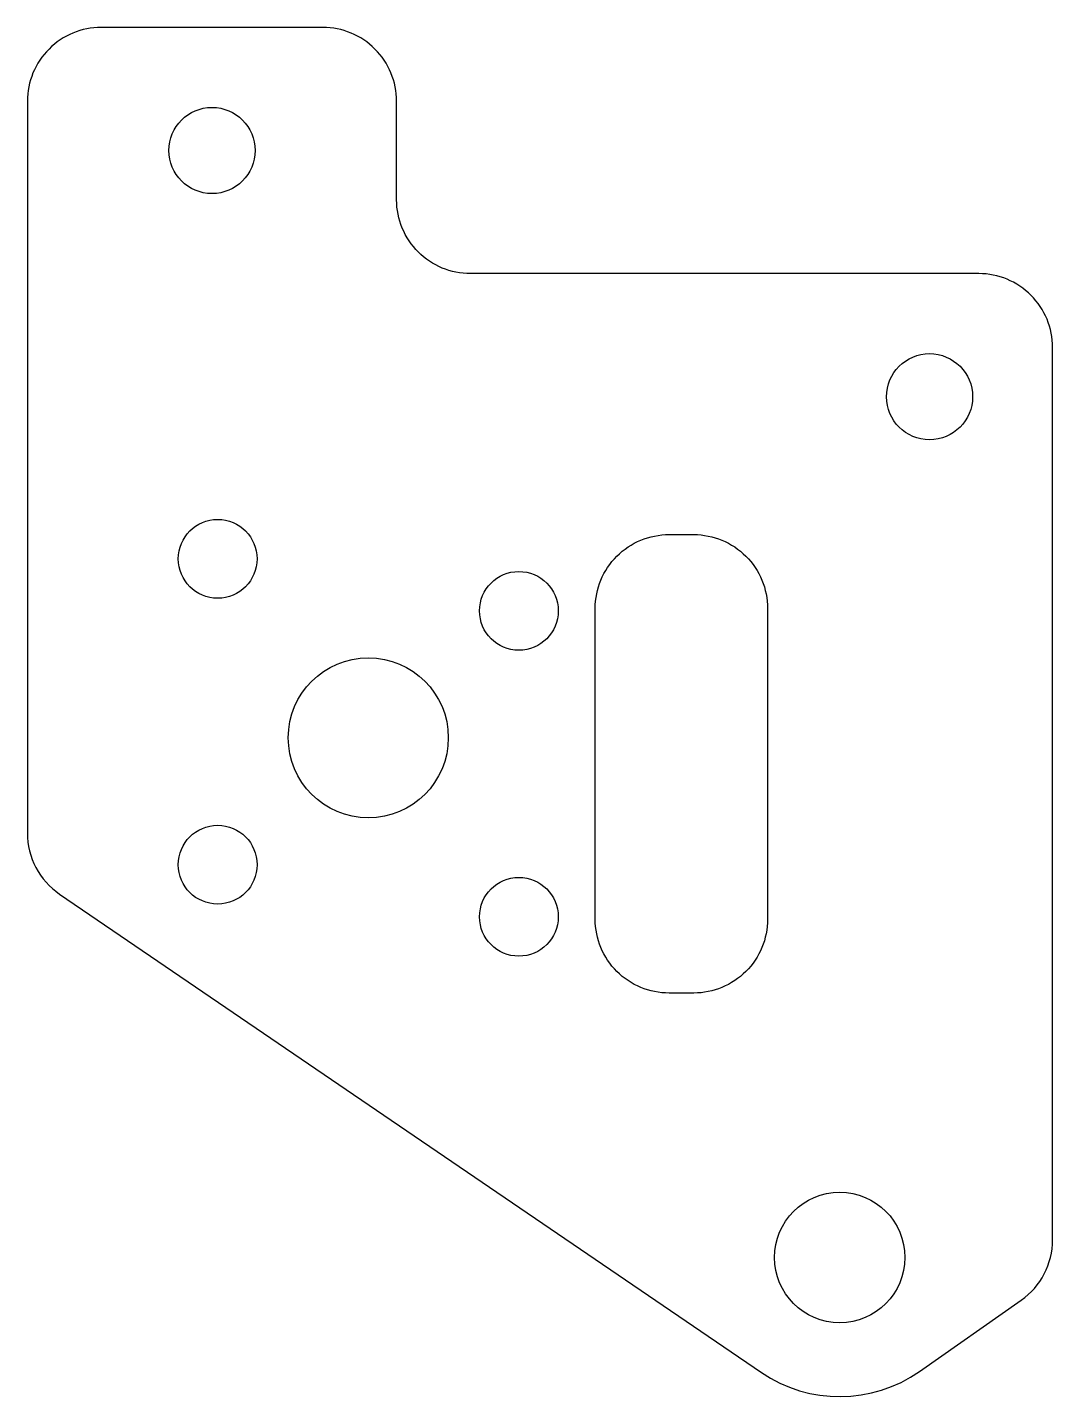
# Model space of a CAD drawing. Header units: millimetres. Extents: x -16 to 25.6, y 17 to 72.6.
import ezdxf

# ---------------------------------------------------------------- set-up
doc = ezdxf.new("R2010")
doc.units = ezdxf.units.MM
doc.layers.get('0').update_dxf_attribs({"linetype": 'CONTINUOUS'})

msp = doc.modelspace()

# ---------------------------------------------------------------- linework, layer by layer
for points in [[(-1, 69.605, 0.414214), (-4, 72.605), (-13, 72.605, 0.414214), (-16, 69.605), (-16, 39.89, 0.248046), (-14.69, 37.411), (13.818, 17.981, 0.311833), (20.241, 18.022), (24.371, 20.914, 0.244698), (25.65, 23.371), (25.65, 59.605, 0.414214), (22.65, 62.605), (2, 62.605, -0.414214), (-1, 65.605)], [(7.069, 36.388), (7.069, 49.008, -0.414214), (10.069, 52.008), (11.069, 52.008, -0.414214), (14.069, 49.008), (14.069, 36.388, -0.414214), (11.069, 33.388), (10.069, 33.388, -0.414214)]]:
    msp.add_lwpolyline(points, format="xyb", close=True)
for centre, radius in [((-8.5, 67.605), 1.75), ((20.65, 57.605), 1.75), ((-8.269, 51.022), 1.6), ((3.969, 48.908), 1.6), ((-2.15, 43.755), 3.25), ((-8.269, 38.602), 1.6), ((3.969, 36.488), 1.6), ((17, 22.65), 2.65)]:
    msp.add_circle(centre, radius)

doc.saveas('drawing.dxf')
